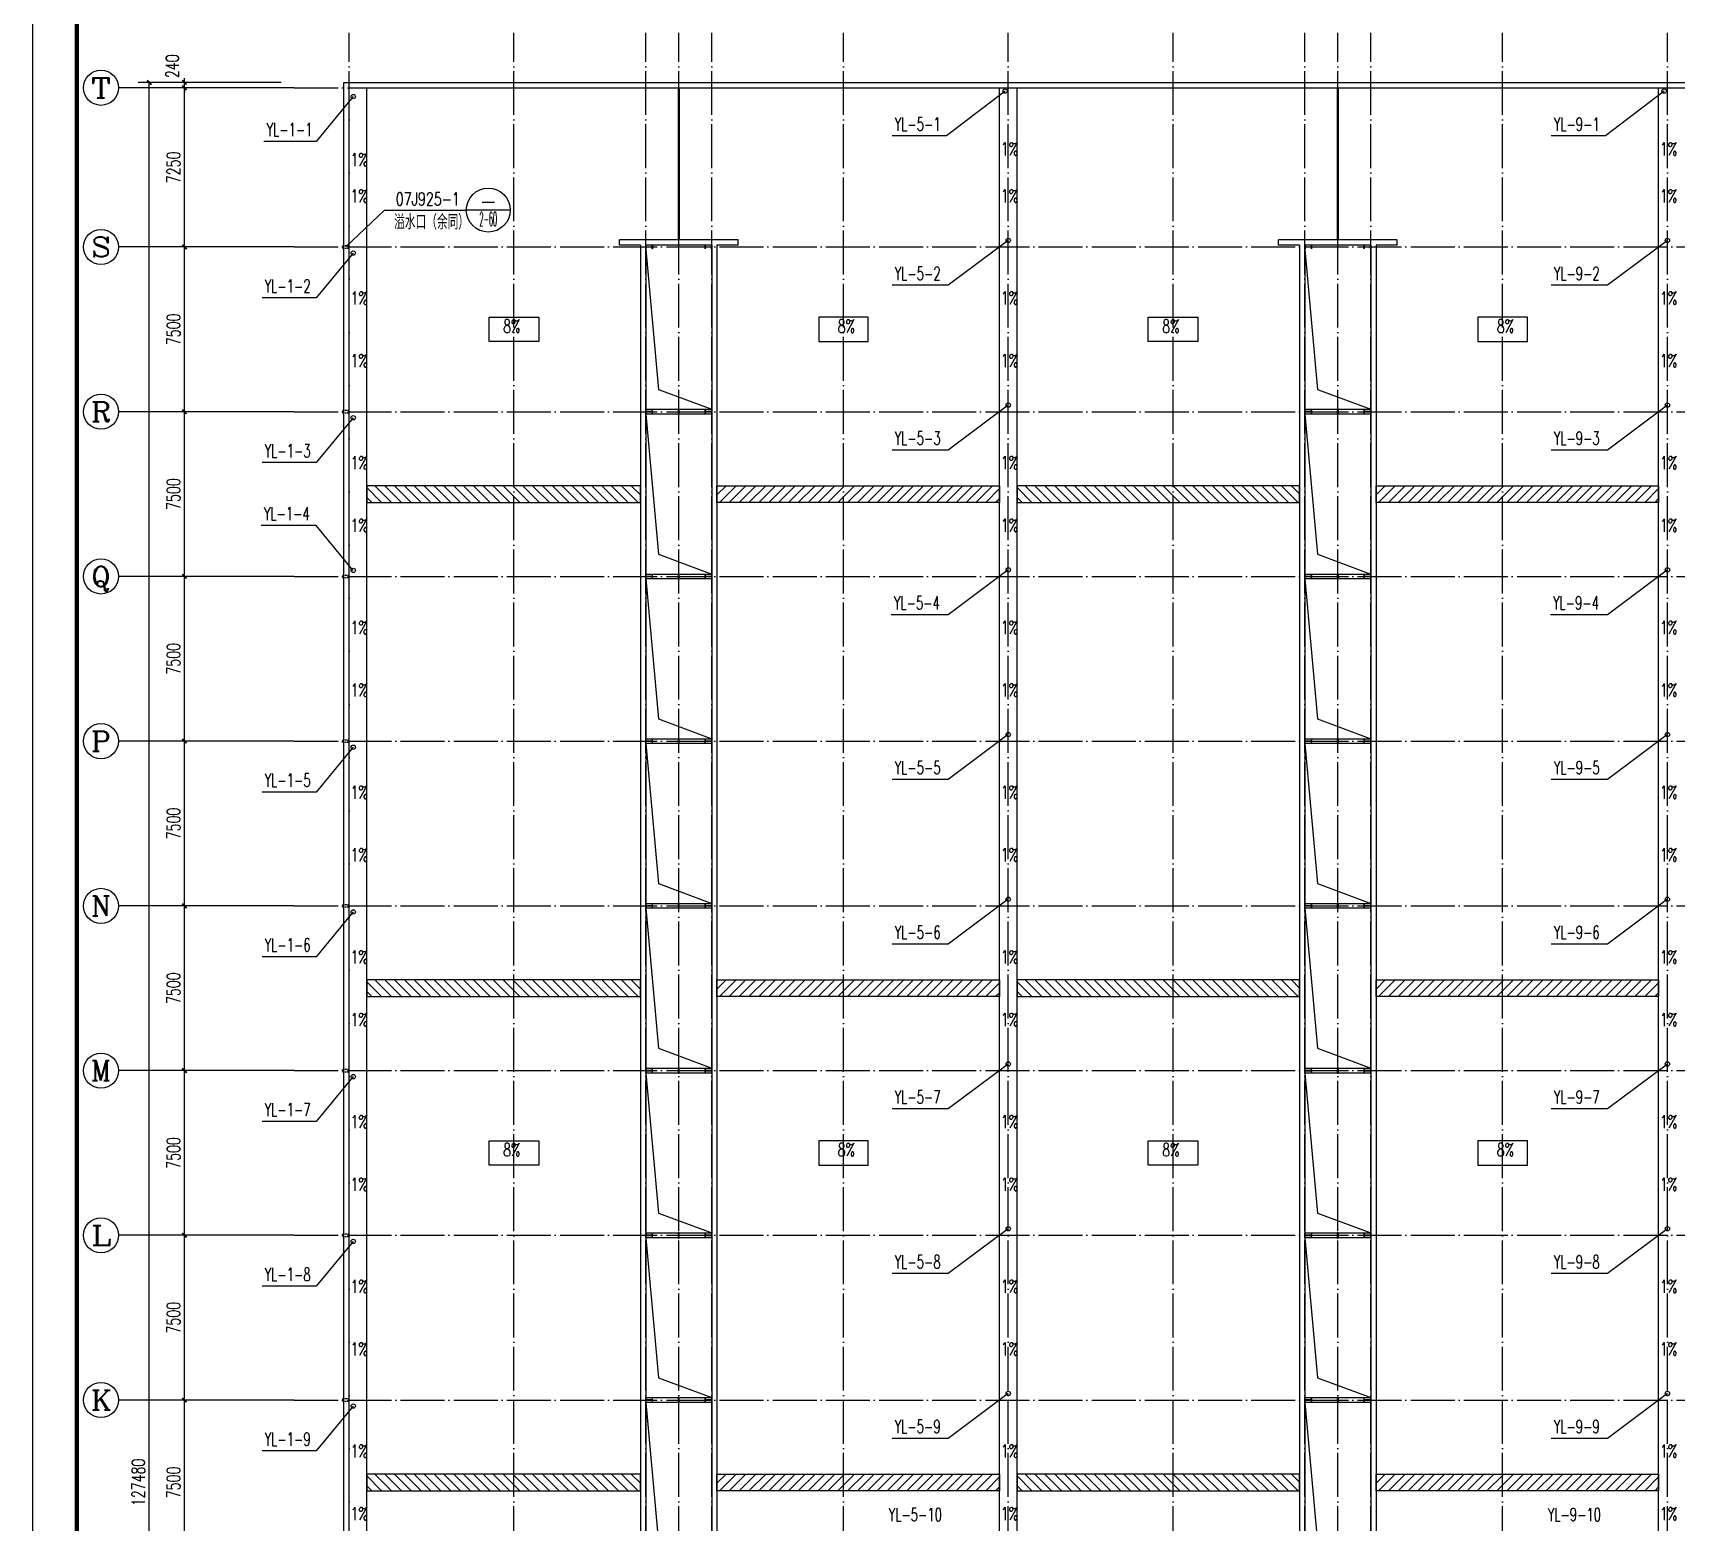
# Model space of a CAD drawing. Extents: x 14204718 to 16986381, y -1556765 to -15898.
# Drawn here: x 14849916 to 14924715, y -800403 to -732594 of the extents above; entities that cross this region are included whole.
import ezdxf
from ezdxf.enums import TextEntityAlignment as Align

# ---------------------------------------------------------------- set-up
doc = ezdxf.new("R2010")
doc.units = 0
doc.header["$LTSCALE"] = 1000
doc.header["$MEASUREMENT"] = 0
doc.linetypes.add('DASH', pattern=[0.35, 0.25, -0.1])
doc.linetypes.add('DOTE', pattern=[2.42, 2, -0.2, 0.02, -0.2])
for name, color, linetype in [('AXIS', 3, 'Continuous'), ('AXIS_TEXT', 7, 'Continuous'), ('COLUMN', 2, 'Continuous'), ('DIM_IDEN', 3, 'Continuous'), ('DIM_SYMB', 3, 'Continuous'), ('DIM_雨水', 3, 'Continuous'), ('DOTE', 8, 'DOTE'), ('PUB_DIM', 3, 'Continuous'), ('PUB_TEXT', 7, 'Continuous'), ('TK', 4, 'Continuous'), ('TWT_TEXT', 7, 'Continuous'), ('VPIPE-雨水', 4, 'Continuous'), ('WALL-PARAPET', 6, 'Continuous'), ('采光带', 4, 'Continuous')]:
    doc.layers.add(name, color=color, linetype=linetype)
doc.styles.add('_TCH_AXIS', font='COMPLEX', dxfattribs={"bigfont": 'GBCBIG'})
doc.styles.add('_TCH_DIM', font='SIMPLEX', dxfattribs={"bigfont": 'GBCBIG'})
doc.styles.add('_TCH_DIM_T3', font='SIMPLEX', dxfattribs={"width": 0.705882, "bigfont": 'GBCBIG'})
doc.styles.add('_TCH_LABEL', font='COMPLEX', dxfattribs={"bigfont": 'GBCBIG'})
doc.styles.add('_TWT_SERIAL', font='COMPLEX', dxfattribs={"width": 0.8, "height": 3, "bigfont": 'HZTXT'})
doc.styles.add('COMPLEX', font='COMPLEX')
doc.dimstyles.new('_TCH_ARCH&&200', dxfattribs={"dimtxt": 595, "dimasz": 200, "dimexe": 500, "dimexo": 600, "dimgap": 200, "dimtad": 1, "dimdec": 0, "dimzin": 0, "dimdsep": 46, "dimtxsty": '_TCH_DIM_T3', "dimblk": 'ARCHTICK', "dimcen": 0.09, "dimclrt": 7, "dimazin": 2, "dimtfac": 1, "dimtdec": 0, "dimtix": 1, "dimtmove": 2, "dimatfit": 3, "dimfxl": 0, "dimtolj": 1, "dimtzin": 0, "dimarcsym": 0})

# ---------------------------------------------------------------- blocks, each defined once
blk = doc.blocks.new('A$C0FCD69EC')
at = {"layer": 'COLUMN'}
blk.add_hatch(color=256, dxfattribs=at).paths.add_polyline_path([(300, 180), (294, 180), (294, 94), (6, 94), (6, 180), (0, 180), (0, 0), (6, 0), (6, 86), (294, 86), (294, 0), (300, 0)])
blk.add_lwpolyline([(300, 0), (294, 0), (294, 86), (6, 86), (6, 0), (0, 0), (0, 180), (6, 180), (6, 94), (294, 94), (294, 180), (300, 180)], close=True, dxfattribs=at)
blk = doc.blocks.new('A$C22C4548D')
blk.add_line((0, 10), (300, 10))
blk.add_lwpolyline([(30, 20), (270, 20), (270, 0), (30, 0)], close=True)
blk = doc.blocks.new('GeYuanFrame_34788338', base_point=(20.09, 4.53))
at = {"layer": 'TK'}
blk.add_lwpolyline([(20.09, 4.53), (20.09, 598.53), (1071.09, 598.53), (1071.09, 4.53)], close=True, dxfattribs=at)
at = {"layer": 'TK', "const_width": 1}
blk.add_lwpolyline([(45.09, 588.53), (1061.09, 588.53), (1061.09, 14.53), (45.09, 14.53)], close=True, dxfattribs=at)
blk = doc.blocks.new('_AXISO')
blk.add_circle((0, 0), 0.5)
at = {"layer": 'AXIS_TEXT', "style": 'COMPLEX', "width": 1.041667}
blk.add_attdef('A', text='', height=0.56, dxfattribs=at).set_placement((-0.25, -0.28), (0.25, -0.28), align=Align.FIT)
blk = doc.blocks.new('_ArchTick')
at = {"color": 0, "linetype": 'ByBlock', "const_width": 0.4}
blk.add_lwpolyline([(-0.5, -0.5), (0.5, 0.5)], dxfattribs=at)
blk = doc.blocks.new('*D290')
at = {"layer": 'AXIS', "color": 0, "lineweight": -2}
for p, q in [((14861216, -734854), (14854716, -734854)), ((14855216, -862334), (14855216, -734854)), ((14861216, -862334), (14854716, -862334))]:
    blk.add_line(p, q, dxfattribs=at)
at = {"layer": 'Defpoints', "color": 0}
for p in [(14855216, -734854), (14861816, -734854), (14861816, -862334)]:
    blk.add_point(p, dxfattribs=at)
at = {"layer": 'AXIS', "color": 0, "lineweight": -2, "xscale": 200, "yscale": 200, "zscale": 200}
for p, rotation in [((14855216, -734854), 90), ((14855216, -862334), 270)]:
    blk.add_blockref('_ArchTick', p, dxfattribs=dict(at, rotation=rotation))
at = {"layer": 'AXIS', "color": 7, "insert": (14854719, -798594), "char_height": 595, "attachment_point": 5, "rotation": 90, "style": '_TCH_DIM_T3'}
blk.add_mtext('\\A1;127480', dxfattribs=at)
blk = doc.blocks.new('*D300')
at = {"layer": 'AXIS', "color": 0, "lineweight": -2}
for p, q in [((14861216, -794844), (14856316, -794844)), ((14856816, -802344), (14856816, -794844)), ((14861216, -802344), (14856316, -802344))]:
    blk.add_line(p, q, dxfattribs=at)
at = {"layer": 'Defpoints', "color": 0}
for p in [(14856816, -794844), (14861816, -794844), (14861816, -802344)]:
    blk.add_point(p, dxfattribs=at)
at = {"layer": 'AXIS', "color": 0, "lineweight": -2, "xscale": 200, "yscale": 200, "zscale": 200}
for p, rotation in [((14856816, -794844), 90), ((14856816, -802344), 270)]:
    blk.add_blockref('_ArchTick', p, dxfattribs=dict(at, rotation=rotation))
at = {"layer": 'AXIS', "color": 7, "insert": (14856319, -798594), "char_height": 595, "attachment_point": 5, "rotation": 90, "style": '_TCH_DIM_T3'}
blk.add_mtext('\\A1;7500', dxfattribs=at)
blk = doc.blocks.new('*D301')
at = {"layer": 'AXIS', "color": 0, "lineweight": -2}
for p, q in [((14861216, -787344), (14856316, -787344)), ((14856816, -794844), (14856816, -787344)), ((14861216, -794844), (14856316, -794844))]:
    blk.add_line(p, q, dxfattribs=at)
at = {"layer": 'Defpoints', "color": 0}
for p in [(14856816, -787344), (14861816, -787344), (14861816, -794844)]:
    blk.add_point(p, dxfattribs=at)
at = {"layer": 'AXIS', "color": 0, "lineweight": -2, "xscale": 200, "yscale": 200, "zscale": 200}
for p, rotation in [((14856816, -787344), 90), ((14856816, -794844), 270)]:
    blk.add_blockref('_ArchTick', p, dxfattribs=dict(at, rotation=rotation))
at = {"layer": 'AXIS', "color": 7, "insert": (14856319, -791094), "char_height": 595, "attachment_point": 5, "rotation": 90, "style": '_TCH_DIM_T3'}
blk.add_mtext('\\A1;7500', dxfattribs=at)
blk = doc.blocks.new('*D302')
at = {"layer": 'AXIS', "color": 0, "lineweight": -2}
for p, q in [((14861216, -779844), (14856316, -779844)), ((14856816, -787344), (14856816, -779844)), ((14861216, -787344), (14856316, -787344))]:
    blk.add_line(p, q, dxfattribs=at)
at = {"layer": 'Defpoints', "color": 0}
for p in [(14856816, -779844), (14861816, -779844), (14861816, -787344)]:
    blk.add_point(p, dxfattribs=at)
at = {"layer": 'AXIS', "color": 0, "lineweight": -2, "xscale": 200, "yscale": 200, "zscale": 200}
for p, rotation in [((14856816, -779844), 90), ((14856816, -787344), 270)]:
    blk.add_blockref('_ArchTick', p, dxfattribs=dict(at, rotation=rotation))
at = {"layer": 'AXIS', "color": 7, "insert": (14856319, -783594), "char_height": 595, "attachment_point": 5, "rotation": 90, "style": '_TCH_DIM_T3'}
blk.add_mtext('\\A1;7500', dxfattribs=at)
blk = doc.blocks.new('*D303')
at = {"layer": 'AXIS', "color": 0, "lineweight": -2}
for p, q in [((14861216, -772344), (14856316, -772344)), ((14856816, -779844), (14856816, -772344)), ((14861216, -779844), (14856316, -779844))]:
    blk.add_line(p, q, dxfattribs=at)
at = {"layer": 'Defpoints', "color": 0}
for p in [(14856816, -772344), (14861816, -772344), (14861816, -779844)]:
    blk.add_point(p, dxfattribs=at)
at = {"layer": 'AXIS', "color": 0, "lineweight": -2, "xscale": 200, "yscale": 200, "zscale": 200}
for p, rotation in [((14856816, -772344), 90), ((14856816, -779844), 270)]:
    blk.add_blockref('_ArchTick', p, dxfattribs=dict(at, rotation=rotation))
at = {"layer": 'AXIS', "color": 7, "insert": (14856319, -776094), "char_height": 595, "attachment_point": 5, "rotation": 90, "style": '_TCH_DIM_T3'}
blk.add_mtext('\\A1;7500', dxfattribs=at)
blk = doc.blocks.new('*D304')
at = {"layer": 'AXIS', "color": 0, "lineweight": -2}
for p, q in [((14861216, -764844), (14856316, -764844)), ((14856816, -772344), (14856816, -764844)), ((14861216, -772344), (14856316, -772344))]:
    blk.add_line(p, q, dxfattribs=at)
at = {"layer": 'Defpoints', "color": 0}
for p in [(14856816, -764844), (14861816, -764844), (14861816, -772344)]:
    blk.add_point(p, dxfattribs=at)
at = {"layer": 'AXIS', "color": 0, "lineweight": -2, "xscale": 200, "yscale": 200, "zscale": 200}
for p, rotation in [((14856816, -764844), 90), ((14856816, -772344), 270)]:
    blk.add_blockref('_ArchTick', p, dxfattribs=dict(at, rotation=rotation))
at = {"layer": 'AXIS', "color": 7, "insert": (14856319, -768594), "char_height": 595, "attachment_point": 5, "rotation": 90, "style": '_TCH_DIM_T3'}
blk.add_mtext('\\A1;7500', dxfattribs=at)
blk = doc.blocks.new('*D305')
at = {"layer": 'AXIS', "color": 0, "lineweight": -2}
for p, q in [((14861216, -757344), (14856316, -757344)), ((14856816, -764844), (14856816, -757344)), ((14861216, -764844), (14856316, -764844))]:
    blk.add_line(p, q, dxfattribs=at)
at = {"layer": 'Defpoints', "color": 0}
for p in [(14856816, -757344), (14861816, -757344), (14861816, -764844)]:
    blk.add_point(p, dxfattribs=at)
at = {"layer": 'AXIS', "color": 0, "lineweight": -2, "xscale": 200, "yscale": 200, "zscale": 200}
for p, rotation in [((14856816, -757344), 90), ((14856816, -764844), 270)]:
    blk.add_blockref('_ArchTick', p, dxfattribs=dict(at, rotation=rotation))
at = {"layer": 'AXIS', "color": 7, "insert": (14856319, -761094), "char_height": 595, "attachment_point": 5, "rotation": 90, "style": '_TCH_DIM_T3'}
blk.add_mtext('\\A1;7500', dxfattribs=at)
blk = doc.blocks.new('*D306')
at = {"layer": 'AXIS', "color": 0, "lineweight": -2}
for p, q in [((14861216, -749844), (14856316, -749844)), ((14856816, -757344), (14856816, -749844)), ((14861216, -757344), (14856316, -757344))]:
    blk.add_line(p, q, dxfattribs=at)
at = {"layer": 'Defpoints', "color": 0}
for p in [(14856816, -749844), (14861816, -749844), (14861816, -757344)]:
    blk.add_point(p, dxfattribs=at)
at = {"layer": 'AXIS', "color": 0, "lineweight": -2, "xscale": 200, "yscale": 200, "zscale": 200}
for p, rotation in [((14856816, -749844), 90), ((14856816, -757344), 270)]:
    blk.add_blockref('_ArchTick', p, dxfattribs=dict(at, rotation=rotation))
at = {"layer": 'AXIS', "color": 7, "insert": (14856319, -753594), "char_height": 595, "attachment_point": 5, "rotation": 90, "style": '_TCH_DIM_T3'}
blk.add_mtext('\\A1;7500', dxfattribs=at)
blk = doc.blocks.new('*D307')
at = {"layer": 'AXIS', "color": 0, "lineweight": -2}
for p, q in [((14861216, -742344), (14856316, -742344)), ((14856816, -749844), (14856816, -742344)), ((14861216, -749844), (14856316, -749844))]:
    blk.add_line(p, q, dxfattribs=at)
at = {"layer": 'Defpoints', "color": 0}
for p in [(14856816, -742344), (14861816, -742344), (14861816, -749844)]:
    blk.add_point(p, dxfattribs=at)
at = {"layer": 'AXIS', "color": 0, "lineweight": -2, "xscale": 200, "yscale": 200, "zscale": 200}
for p, rotation in [((14856816, -742344), 90), ((14856816, -749844), 270)]:
    blk.add_blockref('_ArchTick', p, dxfattribs=dict(at, rotation=rotation))
at = {"layer": 'AXIS', "color": 7, "insert": (14856319, -746094), "char_height": 595, "attachment_point": 5, "rotation": 90, "style": '_TCH_DIM_T3'}
blk.add_mtext('\\A1;7500', dxfattribs=at)
blk = doc.blocks.new('*D308')
at = {"layer": 'AXIS', "color": 0, "lineweight": -2}
for p, q in [((14861216, -735094), (14856316, -735094)), ((14856816, -742344), (14856816, -735094)), ((14861216, -742344), (14856316, -742344))]:
    blk.add_line(p, q, dxfattribs=at)
at = {"layer": 'Defpoints', "color": 0}
for p in [(14856816, -735094), (14861816, -735094), (14861816, -742344)]:
    blk.add_point(p, dxfattribs=at)
at = {"layer": 'AXIS', "color": 0, "lineweight": -2, "xscale": 200, "yscale": 200, "zscale": 200}
for p, rotation in [((14856816, -735094), 90), ((14856816, -742344), 270)]:
    blk.add_blockref('_ArchTick', p, dxfattribs=dict(at, rotation=rotation))
at = {"layer": 'AXIS', "color": 7, "insert": (14856319, -738719), "char_height": 595, "attachment_point": 5, "rotation": 90, "style": '_TCH_DIM_T3'}
blk.add_mtext('\\A1;7250', dxfattribs=at)
blk = doc.blocks.new('*D309')
at = {"layer": 'AXIS', "color": 0, "lineweight": -2}
for p, q in [((14861216, -734854), (14856316, -734854)), ((14861216, -735094), (14856316, -735094)), ((14856816, -734854), (14856816, -734654)), ((14856816, -735094), (14856816, -734854)), ((14856816, -735094), (14856816, -735294))]:
    blk.add_line(p, q, dxfattribs=at)
at = {"layer": 'Defpoints', "color": 0}
for p in [(14856816, -734854), (14861816, -734854), (14861816, -735094)]:
    blk.add_point(p, dxfattribs=at)
at = {"layer": 'AXIS', "color": 0, "lineweight": -2, "xscale": 200, "yscale": 200, "zscale": 200}
for p, rotation in [((14856816, -734854), 270), ((14856816, -735094), 90)]:
    blk.add_blockref('_ArchTick', p, dxfattribs=dict(at, rotation=rotation))
at = {"layer": 'AXIS', "color": 7, "insert": (14856266, -734114), "char_height": 595, "attachment_point": 5, "rotation": 90, "style": '_TCH_DIM_T3'}
blk.add_mtext('\\A1;240', dxfattribs=at)

msp = doc.modelspace()

# ---------------------------------------------------------------- hatches: boundary and pattern name
at = {"layer": '采光带'}
h = msp.add_hatch(dxfattribs=at)
h.set_pattern_fill('ANSI31', color=8, scale=200, angle=-90, style=0)
h.set_pattern_definition([(315, (15098111.83, 8293004.77), (224.506403, 224.506403), [])])
h.paths.add_polyline_path([(14865116.4, -753974.1), (14877576.4, -753974.1), (14877576.4, -753214.1), (14865116.4, -753214.1)])
h = msp.add_hatch(dxfattribs=at)
h.set_pattern_fill('ANSI31', color=8, scale=200, angle=-90, style=0)
h.set_pattern_definition([(225, (14660521, 8293004.77), (-224.506403, 224.506403), [])])
h.paths.add_polyline_path([(14893916.4, -753974.1), (14881056.4, -753974.1), (14881056.4, -753214.1), (14893916.4, -753214.1)])
h = msp.add_hatch(dxfattribs=at)
h.set_pattern_fill('ANSI31', color=8, scale=200, angle=-90, style=0)
h.set_pattern_definition([(315, (15127711.83, 8293004.77), (224.506403, 224.506403), [])])
h.paths.add_polyline_path([(14894716.4, -753974.1), (14907576.4, -753974.1), (14907576.4, -753214.1), (14894716.4, -753214.1)])
h = msp.add_hatch(dxfattribs=at)
h.set_pattern_fill('ANSI31', color=8, scale=200, angle=-90, style=0)
h.set_pattern_definition([(225, (14690521, 8293004.77), (-224.506403, 224.506403), [])])
h.paths.add_polyline_path([(14923916.4, -753974.1), (14911056.4, -753974.1), (14911056.4, -753214.1), (14923916.4, -753214.1)])
h = msp.add_hatch(dxfattribs=at)
h.set_pattern_fill('ANSI31', color=8, scale=200, angle=-90, style=0)
h.set_pattern_definition([(315, (15098111.83, 8270504.77), (224.506403, 224.506403), [])])
h.paths.add_polyline_path([(14865116.4, -776474.1), (14877576.4, -776474.1), (14877576.4, -775714.1), (14865116.4, -775714.1)])
h = msp.add_hatch(dxfattribs=at)
h.set_pattern_fill('ANSI31', color=8, scale=200, angle=-90, style=0)
h.set_pattern_definition([(225, (14660521, 8270504.77), (-224.506403, 224.506403), [])])
h.paths.add_polyline_path([(14893916.4, -776474.1), (14881056.4, -776474.1), (14881056.4, -775714.1), (14893916.4, -775714.1)])
h = msp.add_hatch(dxfattribs=at)
h.set_pattern_fill('ANSI31', color=8, scale=200, angle=-90, style=0)
h.set_pattern_definition([(315, (15127711.83, 8270504.77), (224.506403, 224.506403), [])])
h.paths.add_polyline_path([(14894716.4, -776474.1), (14907576.4, -776474.1), (14907576.4, -775714.1), (14894716.4, -775714.1)])
h = msp.add_hatch(dxfattribs=at)
h.set_pattern_fill('ANSI31', color=8, scale=200, angle=-90, style=0)
h.set_pattern_definition([(225, (14690521, 8270504.77), (-224.506403, 224.506403), [])])
h.paths.add_polyline_path([(14923916.4, -776474.1), (14911056.4, -776474.1), (14911056.4, -775714.1), (14923916.4, -775714.1)])
h = msp.add_hatch(dxfattribs=at)
h.set_pattern_fill('ANSI31', color=8, scale=200, angle=-90, style=0)
h.set_pattern_definition([(315, (15098111.83, 8248004.77), (224.506403, 224.506403), [])])
h.paths.add_polyline_path([(14865116.4, -798974.1), (14877576.4, -798974.1), (14877576.4, -798214.1), (14865116.4, -798214.1)])
h = msp.add_hatch(dxfattribs=at)
h.set_pattern_fill('ANSI31', color=8, scale=200, angle=-90, style=0)
h.set_pattern_definition([(225, (14660521, 8248004.77), (-224.506403, 224.506403), [])])
h.paths.add_polyline_path([(14893916.4, -798974.1), (14881056.4, -798974.1), (14881056.4, -798214.1), (14893916.4, -798214.1)])
h = msp.add_hatch(dxfattribs=at)
h.set_pattern_fill('ANSI31', color=8, scale=200, angle=-90, style=0)
h.set_pattern_definition([(315, (15127711.83, 8248004.77), (224.506403, 224.506403), [])])
h.paths.add_polyline_path([(14894716.4, -798974.1), (14907576.4, -798974.1), (14907576.4, -798214.1), (14894716.4, -798214.1)])
h = msp.add_hatch(dxfattribs=at)
h.set_pattern_fill('ANSI31', color=8, scale=200, angle=-90, style=0)
h.set_pattern_definition([(225, (14690521, 8248004.77), (-224.506403, 224.506403), [])])
h.paths.add_polyline_path([(14923916.4, -798974.1), (14911056.4, -798974.1), (14911056.4, -798214.1), (14923916.4, -798214.1)])

# ---------------------------------------------------------------- linework, layer by layer
at = {"ltscale": 0.5}
for p, q in [((14865116.4, -862094.1), (14865116.4, -735094.1)), ((14893916.4, -862094.1), (14893916.4, -735094.1)), ((14894716.4, -862094.1), (14894716.4, -735094.1)), ((14923916.4, -862094.1), (14923916.4, -735094.1))]:
    msp.add_line(p, q, dxfattribs=at)
for points in [[(14864076.4, -734854.1), (14954556.4, -734854.1), (14954556.4, -862334.1), (14864076.4, -862334.1)], [(14864316.4, -735094.1), (14954316.4, -735094.1), (14954316.4, -862094.1), (14864316.4, -862094.1)], [(14870687.9, -746648), (14870687.9, -745540.1), (14872944.9, -745540.1), (14872944.9, -746648)], [(14887944.9, -746648), (14887944.9, -745540.1), (14885687.9, -745540.1), (14885687.9, -746648)], [(14900687.9, -746648), (14900687.9, -745540.1), (14902944.9, -745540.1), (14902944.9, -746648)], [(14917944.9, -746648), (14917944.9, -745540.1), (14915687.9, -745540.1), (14915687.9, -746648)], [(14880816.4, -749954.1), (14877816.4, -749954.1), (14877816.4, -749734.1), (14880816.4, -749734.1)], [(14910816.4, -749954.1), (14907816.4, -749954.1), (14907816.4, -749734.1), (14910816.4, -749734.1)], [(14880816.4, -757454.1), (14877816.4, -757454.1), (14877816.4, -757234.1), (14880816.4, -757234.1)], [(14910816.4, -757454.1), (14907816.4, -757454.1), (14907816.4, -757234.1), (14910816.4, -757234.1)], [(14880816.4, -764954.1), (14877816.4, -764954.1), (14877816.4, -764734.1), (14880816.4, -764734.1)], [(14910816.4, -764954.1), (14907816.4, -764954.1), (14907816.4, -764734.1), (14910816.4, -764734.1)], [(14880816.4, -772454.1), (14877816.4, -772454.1), (14877816.4, -772234.1), (14880816.4, -772234.1)], [(14910816.4, -772454.1), (14907816.4, -772454.1), (14907816.4, -772234.1), (14910816.4, -772234.1)], [(14880816.4, -779954.1), (14877816.4, -779954.1), (14877816.4, -779734.1), (14880816.4, -779734.1)], [(14910816.4, -779954.1), (14907816.4, -779954.1), (14907816.4, -779734.1), (14910816.4, -779734.1)], [(14870687.9, -784148), (14870687.9, -783040.1), (14872944.9, -783040.1), (14872944.9, -784148)], [(14887944.9, -784148), (14887944.9, -783040.1), (14885687.9, -783040.1), (14885687.9, -784148)], [(14900687.9, -784148), (14900687.9, -783040.1), (14902944.9, -783040.1), (14902944.9, -784148)], [(14917944.9, -784148), (14917944.9, -783040.1), (14915687.9, -783040.1), (14915687.9, -784148)], [(14880816.4, -787454.1), (14877816.4, -787454.1), (14877816.4, -787234.1), (14880816.4, -787234.1)], [(14910816.4, -787454.1), (14907816.4, -787454.1), (14907816.4, -787234.1), (14910816.4, -787234.1)], [(14880816.4, -794954.1), (14877816.4, -794954.1), (14877816.4, -794734.1), (14880816.4, -794734.1)], [(14910816.4, -794954.1), (14907816.4, -794954.1), (14907816.4, -794734.1), (14910816.4, -794734.1)]]:
    msp.add_lwpolyline(points, close=True)
at = {"ltscale": 0.5, "const_width": 100}
for points in [[(14879316.4, -742014.1), (14879316.4, -735094.1)], [(14909316.4, -742014.1), (14909316.4, -735094.1)]]:
    msp.add_lwpolyline(points, dxfattribs=at)
at = {"linetype": 'DASH', "ltscale": 0.3}
for points in [[(14864316.4, -742394.1), (14864316.4, -742294.1), (14864016.4, -742294.1), (14864016.4, -742394.1)], [(14864316.4, -749894.1), (14864316.4, -749794.1), (14864016.4, -749794.1), (14864016.4, -749894.1)], [(14864316.4, -757394.1), (14864316.4, -757294.1), (14864016.4, -757294.1), (14864016.4, -757394.1)], [(14864316.4, -764894.1), (14864316.4, -764794.1), (14864016.4, -764794.1), (14864016.4, -764894.1)], [(14864316.4, -772394.1), (14864316.4, -772294.1), (14864016.4, -772294.1), (14864016.4, -772394.1)], [(14864316.4, -779894.1), (14864316.4, -779794.1), (14864016.4, -779794.1), (14864016.4, -779894.1)], [(14864316.4, -787394.1), (14864316.4, -787294.1), (14864016.4, -787294.1), (14864016.4, -787394.1)], [(14864316.4, -794894.1), (14864316.4, -794794.1), (14864016.4, -794794.1), (14864016.4, -794894.1)]]:
    msp.add_lwpolyline(points, close=True, dxfattribs=at)
for points in [[(14877816.4, -742454.1), (14878387.1, -748828.1), (14880816.4, -749734.1)], [(14907816.4, -742454.1), (14908387.1, -748828.1), (14910816.4, -749734.1)], [(14877816.4, -749954.1), (14878387.1, -756328.1), (14880816.4, -757234.1)], [(14907816.4, -749954.1), (14908387.1, -756328.1), (14910816.4, -757234.1)], [(14877816.4, -757454.1), (14878387.1, -763828.1), (14880816.4, -764734.1)], [(14907816.4, -757454.1), (14908387.1, -763828.1), (14910816.4, -764734.1)], [(14877816.4, -764954.1), (14878387.1, -771328.1), (14880816.4, -772234.1)], [(14907816.4, -764954.1), (14908387.1, -771328.1), (14910816.4, -772234.1)], [(14877816.4, -772454.1), (14878387.1, -778828.1), (14880816.4, -779734.1)], [(14907816.4, -772454.1), (14908387.1, -778828.1), (14910816.4, -779734.1)], [(14877816.4, -779954.1), (14878387.1, -786328.1), (14880816.4, -787234.1)], [(14907816.4, -779954.1), (14908387.1, -786328.1), (14910816.4, -787234.1)], [(14877816.4, -787454.1), (14878387.1, -793828.1), (14880816.4, -794734.1)], [(14907816.4, -787454.1), (14908387.1, -793828.1), (14910816.4, -794734.1)], [(14877816.4, -794954.1), (14878387.1, -801328.1), (14880816.4, -802234.1)], [(14907816.4, -794954.1), (14908387.1, -801328.1), (14910816.4, -802234.1)]]:
    msp.add_lwpolyline(points)
at = {"layer": 'AXIS'}
for p, q in [((14861816.4, -735094.1), (14853816.4, -735094.1)), ((14861816.4, -742344.1), (14853816.4, -742344.1)), ((14861816.4, -749844.1), (14853816.4, -749844.1)), ((14861816.4, -757344.1), (14853816.4, -757344.1)), ((14861816.4, -764844.1), (14853816.4, -764844.1)), ((14861816.4, -772344.1), (14853816.4, -772344.1)), ((14861816.4, -779844.1), (14853816.4, -779844.1)), ((14861816.4, -787344.1), (14853816.4, -787344.1)), ((14861816.4, -794844.1), (14853816.4, -794844.1))]:
    msp.add_line(p, q, dxfattribs=at)
at = {"layer": 'DIM_IDEN', "color": 0}
for p, q in [((14864166.4, -742344.1), (14865916.4, -740665.1)), ((14865916.4, -740665.1), (14869646.2, -740665.1)), ((14871646.2, -740665.1), (14869646.2, -740665.1))]:
    msp.add_line(p, q, dxfattribs=at)
for centre, radius in [((14870646.2, -740665.1), 1000), ((14864166.4, -742344.1), 0)]:
    msp.add_circle(centre, radius, dxfattribs=at)
at = {"layer": 'DIM_SYMB'}
for points in [[(14894316.4, -737372.3, 0, 0, 0), (14894316.4, -736457.4, 160, 0, 0), (14894316.4, -735857.4, 0, 0, 0)], [(14924316.4, -737372.3, 0, 0, 0), (14924316.4, -736457.4, 160, 0, 0), (14924316.4, -735857.4, 0, 0, 0)], [(14864716.4, -737858.1, 0, 0, 0), (14864716.4, -736943.2, 160, 0, 0), (14864716.4, -736343.2, 0, 0, 0)], [(14864716.4, -740526.5, 0, 0, 0), (14864716.4, -741441.4, 160, 0, 0), (14864716.4, -742041.4, 0, 0, 0)], [(14894316.4, -740526.5, 0, 0, 0), (14894316.4, -741441.4, 160, 0, 0), (14894316.4, -742041.4, 0, 0, 0)], [(14924316.4, -740526.5, 0, 0, 0), (14924316.4, -741441.4, 160, 0, 0), (14924316.4, -742041.4, 0, 0, 0)], [(14864716.4, -744161.7, 0, 0, 0), (14864716.4, -743246.8, 160, 0, 0), (14864716.4, -742646.8, 0, 0, 0)], [(14894316.4, -744161.7, 0, 0, 0), (14894316.4, -743246.8, 160, 0, 0), (14894316.4, -742646.8, 0, 0, 0)], [(14924316.4, -744161.7, 0, 0, 0), (14924316.4, -743246.8, 160, 0, 0), (14924316.4, -742646.8, 0, 0, 0)], [(14864716.4, -748026.5, 0, 0, 0), (14864716.4, -748941.4, 160, 0, 0), (14864716.4, -749541.4, 0, 0, 0)], [(14894316.4, -748026.5, 0, 0, 0), (14894316.4, -748941.4, 160, 0, 0), (14894316.4, -749541.4, 0, 0, 0)], [(14924316.4, -748026.5, 0, 0, 0), (14924316.4, -748941.4, 160, 0, 0), (14924316.4, -749541.4, 0, 0, 0)], [(14864716.4, -751661.7, 0, 0, 0), (14864716.4, -750746.8, 160, 0, 0), (14864716.4, -750146.8, 0, 0, 0)], [(14894316.4, -751661.7, 0, 0, 0), (14894316.4, -750746.8, 160, 0, 0), (14894316.4, -750146.8, 0, 0, 0)], [(14924316.4, -751661.7, 0, 0, 0), (14924316.4, -750746.8, 160, 0, 0), (14924316.4, -750146.8, 0, 0, 0)], [(14864716.4, -755526.5, 0, 0, 0), (14864716.4, -756441.4, 160, 0, 0), (14864716.4, -757041.4, 0, 0, 0)], [(14894316.4, -755526.5, 0, 0, 0), (14894316.4, -756441.4, 160, 0, 0), (14894316.4, -757041.4, 0, 0, 0)], [(14924316.4, -755526.5, 0, 0, 0), (14924316.4, -756441.4, 160, 0, 0), (14924316.4, -757041.4, 0, 0, 0)], [(14864716.4, -759161.7, 0, 0, 0), (14864716.4, -758246.8, 160, 0, 0), (14864716.4, -757646.8, 0, 0, 0)], [(14894316.4, -759161.7, 0, 0, 0), (14894316.4, -758246.8, 160, 0, 0), (14894316.4, -757646.8, 0, 0, 0)], [(14924316.4, -759161.7, 0, 0, 0), (14924316.4, -758246.8, 160, 0, 0), (14924316.4, -757646.8, 0, 0, 0)], [(14864716.4, -763026.5, 0, 0, 0), (14864716.4, -763941.4, 160, 0, 0), (14864716.4, -764541.4, 0, 0, 0)], [(14894316.4, -763026.5, 0, 0, 0), (14894316.4, -763941.4, 160, 0, 0), (14894316.4, -764541.4, 0, 0, 0)], [(14924316.4, -763026.5, 0, 0, 0), (14924316.4, -763941.4, 160, 0, 0), (14924316.4, -764541.4, 0, 0, 0)], [(14864716.4, -766661.7, 0, 0, 0), (14864716.4, -765746.8, 160, 0, 0), (14864716.4, -765146.8, 0, 0, 0)], [(14894316.4, -766661.7, 0, 0, 0), (14894316.4, -765746.8, 160, 0, 0), (14894316.4, -765146.8, 0, 0, 0)], [(14924316.4, -766661.7, 0, 0, 0), (14924316.4, -765746.8, 160, 0, 0), (14924316.4, -765146.8, 0, 0, 0)], [(14864716.4, -770526.5, 0, 0, 0), (14864716.4, -771441.4, 160, 0, 0), (14864716.4, -772041.4, 0, 0, 0)], [(14894316.4, -770526.5, 0, 0, 0), (14894316.4, -771441.4, 160, 0, 0), (14894316.4, -772041.4, 0, 0, 0)], [(14924316.4, -770526.5, 0, 0, 0), (14924316.4, -771441.4, 160, 0, 0), (14924316.4, -772041.4, 0, 0, 0)], [(14864716.4, -774161.7, 0, 0, 0), (14864716.4, -773246.8, 160, 0, 0), (14864716.4, -772646.8, 0, 0, 0)], [(14894316.4, -774161.7, 0, 0, 0), (14894316.4, -773246.8, 160, 0, 0), (14894316.4, -772646.8, 0, 0, 0)], [(14924316.4, -774161.7, 0, 0, 0), (14924316.4, -773246.8, 160, 0, 0), (14924316.4, -772646.8, 0, 0, 0)], [(14864716.4, -778026.5, 0, 0, 0), (14864716.4, -778941.4, 160, 0, 0), (14864716.4, -779541.4, 0, 0, 0)], [(14894316.4, -778026.5, 0, 0, 0), (14894316.4, -778941.4, 160, 0, 0), (14894316.4, -779541.4, 0, 0, 0)], [(14924316.4, -778026.5, 0, 0, 0), (14924316.4, -778941.4, 160, 0, 0), (14924316.4, -779541.4, 0, 0, 0)], [(14864716.4, -781661.7, 0, 0, 0), (14864716.4, -780746.8, 160, 0, 0), (14864716.4, -780146.8, 0, 0, 0)], [(14894316.4, -781661.7, 0, 0, 0), (14894316.4, -780746.8, 160, 0, 0), (14894316.4, -780146.8, 0, 0, 0)], [(14924316.4, -781661.7, 0, 0, 0), (14924316.4, -780746.8, 160, 0, 0), (14924316.4, -780146.8, 0, 0, 0)], [(14864716.4, -785526.5, 0, 0, 0), (14864716.4, -786441.4, 160, 0, 0), (14864716.4, -787041.4, 0, 0, 0)], [(14894316.4, -785526.5, 0, 0, 0), (14894316.4, -786441.4, 160, 0, 0), (14894316.4, -787041.4, 0, 0, 0)], [(14924316.4, -785526.5, 0, 0, 0), (14924316.4, -786441.4, 160, 0, 0), (14924316.4, -787041.4, 0, 0, 0)], [(14864716.4, -789161.7, 0, 0, 0), (14864716.4, -788246.8, 160, 0, 0), (14864716.4, -787646.8, 0, 0, 0)], [(14894316.4, -789161.7, 0, 0, 0), (14894316.4, -788246.8, 160, 0, 0), (14894316.4, -787646.8, 0, 0, 0)], [(14924316.4, -789161.7, 0, 0, 0), (14924316.4, -788246.8, 160, 0, 0), (14924316.4, -787646.8, 0, 0, 0)], [(14864716.4, -793026.5, 0, 0, 0), (14864716.4, -793941.4, 160, 0, 0), (14864716.4, -794541.4, 0, 0, 0)], [(14894316.4, -793026.5, 0, 0, 0), (14894316.4, -793941.4, 160, 0, 0), (14894316.4, -794541.4, 0, 0, 0)], [(14924316.4, -793026.5, 0, 0, 0), (14924316.4, -793941.4, 160, 0, 0), (14924316.4, -794541.4, 0, 0, 0)], [(14864716.4, -796661.7, 0, 0, 0), (14864716.4, -795746.8, 160, 0, 0), (14864716.4, -795146.8, 0, 0, 0)], [(14894316.4, -796661.7, 0, 0, 0), (14894316.4, -795746.8, 160, 0, 0), (14894316.4, -795146.8, 0, 0, 0)], [(14924316.4, -796661.7, 0, 0, 0), (14924316.4, -795746.8, 160, 0, 0), (14924316.4, -795146.8, 0, 0, 0)]]:
    msp.add_lwpolyline(points, format="xyseb", dxfattribs=at)
at = {"layer": 'DIM_雨水'}
for p, q in [((14894171.6, -735244.1), (14891496.3, -737287.8)), ((14924171.6, -735244.1), (14921496.3, -737287.8)), ((14864499.6, -735494.3), (14862817.1, -737538)), ((14891496.3, -737287.8), (14889026.1, -737287.8)), ((14921496.3, -737287.8), (14919026.1, -737287.8)), ((14862817.1, -737538), (14860436.1, -737538)), ((14864499.6, -742619.3), (14862817.1, -744663)), ((14894316.4, -742044.1, 3000), (14891586, -744087.8)), ((14924316.4, -742044.1, 3000), (14921586, -744087.8)), ((14891586, -744087.8), (14889025.9, -744087.8)), ((14921586, -744087.8), (14919025.9, -744087.8)), ((14862817.1, -744663), (14860346.8, -744663)), ((14864499.6, -750119.3), (14862817.1, -752163)), ((14894316.4, -749544.1, 3000), (14891586, -751587.8)), ((14924316.4, -749544.1, 3000), (14921586, -751587.8)), ((14891586, -751587.8), (14889025.9, -751587.8)), ((14921586, -751587.8), (14919025.9, -751587.8)), ((14862817.1, -752163), (14860346.8, -752163)), ((14862817.1, -755025.2), (14860311, -755025.2)), ((14864499.6, -757068.9), (14862817.1, -755025.2)), ((14894316.4, -757044.1, 3000), (14891586, -759087.8)), ((14924316.4, -757044.1, 3000), (14921586, -759087.8)), ((14891586, -759087.8), (14888989.9, -759087.8)), ((14921586, -759087.8), (14918989.9, -759087.8)), ((14864499.6, -765119.3), (14862817.1, -767163)), ((14894316.4, -764544.1, 3000), (14891586, -766587.8)), ((14924316.4, -764544.1, 3000), (14921586, -766587.8)), ((14891586, -766587.8), (14889025.9, -766587.8)), ((14921586, -766587.8), (14919025.9, -766587.8)), ((14862817.1, -767163), (14860346.8, -767163)), ((14864499.6, -772619.3), (14862817.1, -774663)), ((14894316.4, -772044.1, 3000), (14891586, -774087.8)), ((14924316.4, -772044.1, 3000), (14921586, -774087.8)), ((14891586, -774087.8), (14889025.9, -774087.8)), ((14921586, -774087.8), (14919025.9, -774087.8)), ((14862817.1, -774663), (14860346.8, -774663)), ((14864499.6, -780119.3), (14862817.1, -782163)), ((14894316.4, -779544.1, 3000), (14891586, -781587.8)), ((14924316.4, -779544.1, 3000), (14921586, -781587.8)), ((14891586, -781587.8), (14889025.9, -781587.8)), ((14921586, -781587.8), (14919025.9, -781587.8)), ((14862817.1, -782163), (14860346.8, -782163)), ((14864499.6, -787619.3), (14862817.1, -789663)), ((14894316.4, -787044.1, 3000), (14891586, -789087.8)), ((14924316.4, -787044.1, 3000), (14921586, -789087.8)), ((14891586, -789087.8), (14889025.9, -789087.8)), ((14921586, -789087.8), (14919025.9, -789087.8)), ((14862817.1, -789663), (14860346.8, -789663)), ((14894316.4, -794544.1, 3000), (14891586, -796587.8)), ((14924316.4, -794544.1, 3000), (14921586, -796587.8)), ((14864499.6, -795119.3), (14862817.1, -797163)), ((14891586, -796587.8), (14889025.9, -796587.8)), ((14921586, -796587.8), (14919025.9, -796587.8)), ((14862817.1, -797163), (14860346.8, -797163))]:
    msp.add_line(p, q, dxfattribs=at)
at = {"layer": 'DOTE'}
for p, q in [((14864316.4, -864594.1), (14864316.4, -732594.1)), ((14871816.4, -864594.1), (14871816.4, -732594.1)), ((14877816.4, -864594.1), (14877816.4, -732594.1)), ((14879316.4, -864594.1), (14879316.4, -732594.1)), ((14880816.4, -864594.1), (14880816.4, -732594.1)), ((14886816.4, -864594.1), (14886816.4, -732594.1)), ((14894316.4, -864594.1), (14894316.4, -732594.1)), ((14901816.4, -864594.1), (14901816.4, -732594.1)), ((14907816.4, -864594.1), (14907816.4, -732594.1)), ((14909316.4, -864594.1), (14909316.4, -732594.1)), ((14910816.4, -864594.1), (14910816.4, -732594.1)), ((14916816.4, -864594.1), (14916816.4, -732594.1)), ((14924316.4, -864594.1), (14924316.4, -732594.1)), ((14861816.4, -735094.1), (14956816.4, -735094.1)), ((14861816.4, -742344.1), (14956816.4, -742344.1)), ((14861816.4, -749844.1), (14956816.4, -749844.1)), ((14861816.4, -757344.1), (14956816.4, -757344.1)), ((14861816.4, -764844.1), (14956816.4, -764844.1)), ((14861816.4, -772344.1), (14956816.4, -772344.1)), ((14861816.4, -779844.1), (14956816.4, -779844.1)), ((14861816.4, -787344.1), (14956816.4, -787344.1)), ((14861816.4, -794844.1), (14956816.4, -794844.1))]:
    msp.add_line(p, q, dxfattribs=at)
at = {"layer": 'PUB_DIM'}
for points in [[(14872438.7, -746456.8, 0, 0, 0), (14871563.7, -746456.8, 160, 0, 0), (14870963.7, -746456.8, 0, 0, 0)], [(14886194.1, -746456.8, 0, 0, 0), (14887069.1, -746456.8, 160, 0, 0), (14887669.1, -746456.8, 0, 0, 0)], [(14902438.7, -746456.8, 0, 0, 0), (14901563.7, -746456.8, 160, 0, 0), (14900963.7, -746456.8, 0, 0, 0)], [(14916194.1, -746456.8, 0, 0, 0), (14917069.1, -746456.8, 160, 0, 0), (14917669.1, -746456.8, 0, 0, 0)], [(14872438.7, -783956.8, 0, 0, 0), (14871563.7, -783956.8, 160, 0, 0), (14870963.7, -783956.8, 0, 0, 0)], [(14886194.1, -783956.8, 0, 0, 0), (14887069.1, -783956.8, 160, 0, 0), (14887669.1, -783956.8, 0, 0, 0)], [(14902438.7, -783956.8, 0, 0, 0), (14901563.7, -783956.8, 160, 0, 0), (14900963.7, -783956.8, 0, 0, 0)], [(14916194.1, -783956.8, 0, 0, 0), (14917069.1, -783956.8, 160, 0, 0), (14917669.1, -783956.8, 0, 0, 0)]]:
    msp.add_lwpolyline(points, format="xyseb", dxfattribs=at)
at = {"layer": 'VPIPE-雨水', "linetype": 'Continuous'}
for centre in [(14894171.6, -735244.1), (14924171.6, -735244.1), (14864499.6, -735494.3), (14894316.4, -742044.1), (14924316.4, -742044.1), (14864499.6, -742619.3), (14894316.4, -749544.1), (14924316.4, -749544.1), (14864499.6, -750119.3), (14894316.4, -757044.1), (14924316.4, -757044.1), (14864499.6, -757068.9), (14894316.4, -764544.1), (14924316.4, -764544.1), (14864499.6, -765119.3), (14864499.6, -772619.3), (14894316.4, -772044.1), (14924316.4, -772044.1), (14864499.6, -780119.3), (14894316.4, -779544.1), (14924316.4, -779544.1), (14864499.6, -787619.3), (14894316.4, -787044.1), (14924316.4, -787044.1), (14864499.6, -795119.3), (14894316.4, -794544.1), (14924316.4, -794544.1)]:
    msp.add_circle(centre, 100, dxfattribs=at)
at = {"layer": 'WALL-PARAPET'}
for p, q in [((14877816.4, -742014.1), (14876616.4, -742014.1)), ((14876616.4, -742254.1), (14876616.4, -742014.1)), ((14877576.4, -742254.1), (14876616.4, -742254.1)), ((14877576.4, -742254.1), (14877576.4, -854934.1)), ((14880816.4, -742014.1), (14877816.4, -742014.1)), ((14877816.4, -742254.1), (14877816.4, -854934.1)), ((14880816.4, -742254.1), (14877816.4, -742254.1)), ((14882016.4, -742014.1), (14880816.4, -742014.1)), ((14880816.4, -742254.1), (14880816.4, -854934.1)), ((14881056.4, -742254.1), (14881056.4, -854934.1)), ((14882016.4, -742254.1), (14881056.4, -742254.1)), ((14882016.4, -742254.1), (14882016.4, -742014.1)), ((14907816.4, -742014.1), (14906616.4, -742014.1)), ((14906616.4, -742254.1), (14906616.4, -742014.1)), ((14907576.4, -742254.1), (14906616.4, -742254.1)), ((14907576.4, -742254.1), (14907576.4, -854934.1)), ((14910816.4, -742014.1), (14907816.4, -742014.1)), ((14907816.4, -742254.1), (14907816.4, -854934.1)), ((14910816.4, -742254.1), (14907816.4, -742254.1)), ((14912016.4, -742014.1), (14910816.4, -742014.1)), ((14910816.4, -742254.1), (14910816.4, -854934.1)), ((14911056.4, -742254.1), (14911056.4, -854934.1)), ((14912016.4, -742254.1), (14911056.4, -742254.1)), ((14912016.4, -742254.1), (14912016.4, -742014.1))]:
    msp.add_line(p, q, dxfattribs=at)
at = {"layer": '采光带', "color": 8}
for points in [[(14865116.4, -753974.1), (14877576.4, -753974.1), (14877576.4, -753214.1), (14865116.4, -753214.1)], [(14893916.4, -753974.1), (14881056.4, -753974.1), (14881056.4, -753214.1), (14893916.4, -753214.1)], [(14894716.4, -753974.1), (14907576.4, -753974.1), (14907576.4, -753214.1), (14894716.4, -753214.1)], [(14923916.4, -753974.1), (14911056.4, -753974.1), (14911056.4, -753214.1), (14923916.4, -753214.1)], [(14865116.4, -776474.1), (14877576.4, -776474.1), (14877576.4, -775714.1), (14865116.4, -775714.1)], [(14893916.4, -776474.1), (14881056.4, -776474.1), (14881056.4, -775714.1), (14893916.4, -775714.1)], [(14894716.4, -776474.1), (14907576.4, -776474.1), (14907576.4, -775714.1), (14894716.4, -775714.1)], [(14923916.4, -776474.1), (14911056.4, -776474.1), (14911056.4, -775714.1), (14923916.4, -775714.1)], [(14865116.4, -798974.1), (14877576.4, -798974.1), (14877576.4, -798214.1), (14865116.4, -798214.1)], [(14893916.4, -798974.1), (14881056.4, -798974.1), (14881056.4, -798214.1), (14893916.4, -798214.1)], [(14894716.4, -798974.1), (14907576.4, -798974.1), (14907576.4, -798214.1), (14894716.4, -798214.1)], [(14923916.4, -798974.1), (14911056.4, -798974.1), (14911056.4, -798214.1), (14923916.4, -798214.1)]]:
    msp.add_lwpolyline(points, close=True, dxfattribs=at)

# ---------------------------------------------------------------- block references
at = {"xscale": 200, "yscale": 200, "zscale": 200, "rotation": 270}
msp.add_blockref('GeYuanFrame_34788338', (14849916.4, -698994.1), dxfattribs=at)
at = {"rotation": 90}
for p in [(14879326.4, -749998.2), (14909326.4, -749998.2), (14879326.4, -757498.2), (14909326.4, -757498.2), (14879326.4, -764998.2), (14909326.4, -764998.2), (14879326.4, -772498.2), (14909326.4, -772498.2), (14879326.4, -779998.2), (14909326.4, -779998.2), (14879326.4, -787498.2), (14909326.4, -787498.2), (14879326.4, -794998.2), (14909326.4, -794998.2)]:
    msp.add_blockref('A$C22C4548D', p, dxfattribs=at)
at = {"layer": 'AXIS'}
ref = msp.add_blockref('_AXISO', (14853016.4, -735094.1), dxfattribs=dict(at, xscale=1600, yscale=1600, zscale=1600))
ref.add_attrib('A', 'T', dxfattribs={"layer": 'AXIS_TEXT', "ltscale": 0.5, "height": 905.1, "style": '_TCH_AXIS', "width": 1.4}).set_placement((14852563.9, -735546.6), (14853469, -735546.6), align=Align.FIT)
ref = msp.add_blockref('_AXISO', (14853016.4, -742344.1), dxfattribs=dict(at, xscale=1600, yscale=1600, zscale=1600))
ref.add_attrib('A', 'S', dxfattribs={"layer": 'AXIS_TEXT', "ltscale": 0.5, "height": 905.1, "style": '_TCH_AXIS', "width": 1.5}).set_placement((14852563.9, -742796.6), (14853469, -742796.6), align=Align.FIT)
ref = msp.add_blockref('_AXISO', (14853016.4, -749844.1), dxfattribs=dict(at, xscale=1600, yscale=1600, zscale=1600))
ref.add_attrib('A', 'R', dxfattribs={"layer": 'AXIS_TEXT', "ltscale": 0.5, "height": 905.1, "style": '_TCH_AXIS', "width": 1.166667}).set_placement((14852563.9, -750296.6), (14853469, -750296.6), align=Align.FIT)
ref = msp.add_blockref('_AXISO', (14853016.4, -757344.1), dxfattribs=dict(at, xscale=1600, yscale=1600, zscale=1600))
ref.add_attrib('A', 'Q', dxfattribs={"layer": 'AXIS_TEXT', "ltscale": 0.5, "height": 905.1, "style": '_TCH_AXIS', "width": 1.3125}).set_placement((14852563.9, -757796.6), (14853469, -757796.6), align=Align.FIT)
ref = msp.add_blockref('_AXISO', (14853016.4, -764844.1), dxfattribs=dict(at, xscale=1600, yscale=1600, zscale=1600))
ref.add_attrib('A', 'P', dxfattribs={"layer": 'AXIS_TEXT', "ltscale": 0.5, "height": 905.1, "style": '_TCH_AXIS', "width": 1.235294}).set_placement((14852563.9, -765296.6), (14853469, -765296.6), align=Align.FIT)
ref = msp.add_blockref('_AXISO', (14853016.4, -772344.1), dxfattribs=dict(at, xscale=1600, yscale=1600, zscale=1600))
ref.add_attrib('A', 'N', dxfattribs={"layer": 'AXIS_TEXT', "ltscale": 0.5, "height": 905.1, "style": '_TCH_AXIS', "width": 1.105263}).set_placement((14852563.9, -772796.6), (14853469, -772796.6), align=Align.FIT)
ref = msp.add_blockref('_AXISO', (14853016.4, -779844.1), dxfattribs=dict(at, xscale=1600, yscale=1600, zscale=1600))
ref.add_attrib('A', 'M', dxfattribs={"layer": 'AXIS_TEXT', "ltscale": 0.5, "height": 905.1, "style": '_TCH_AXIS'}).set_placement((14852563.9, -780296.6), (14853469, -780296.6), align=Align.FIT)
ref = msp.add_blockref('_AXISO', (14853016.4, -787344.1), dxfattribs=dict(at, xscale=1600, yscale=1600, zscale=1600))
ref.add_attrib('A', 'L', dxfattribs={"layer": 'AXIS_TEXT', "ltscale": 0.5, "height": 905.1, "style": '_TCH_AXIS', "width": 1.4}).set_placement((14852563.9, -787796.6), (14853469, -787796.6), align=Align.FIT)
ref = msp.add_blockref('_AXISO', (14853016.4, -794844.1), dxfattribs=dict(at, xscale=1600, yscale=1600, zscale=1600))
ref.add_attrib('A', 'K', dxfattribs={"layer": 'AXIS_TEXT', "ltscale": 0.5, "height": 905.1, "style": '_TCH_AXIS', "width": 1.105263}).set_placement((14852563.9, -795296.6), (14853469, -795296.6), align=Align.FIT)
at = {"layer": 'COLUMN', "rotation": 180}
for p in [(14878116.4, -742254.1), (14880816.4, -742254.1), (14908116.4, -742254.1), (14910816.4, -742254.1)]:
    msp.add_blockref('A$C0FCD69EC', p, dxfattribs=at)
at = {"layer": 'COLUMN', "xscale": -1}
for p in [(14878116.4, -749934.1), (14880816.4, -749934.1), (14908116.4, -749934.1), (14910816.4, -749934.1), (14878116.4, -757434.1), (14880816.4, -757434.1), (14908116.4, -757434.1), (14910816.4, -757434.1), (14878116.4, -764934.1), (14880816.4, -764934.1), (14908116.4, -764934.1), (14910816.4, -764934.1), (14878116.4, -772434.1), (14880816.4, -772434.1), (14908116.4, -772434.1), (14910816.4, -772434.1), (14878116.4, -779934.1), (14880816.4, -779934.1), (14908116.4, -779934.1), (14910816.4, -779934.1), (14878116.4, -787434.1), (14880816.4, -787434.1), (14908116.4, -787434.1), (14910816.4, -787434.1), (14878116.4, -794934.1), (14880816.4, -794934.1), (14908116.4, -794934.1), (14910816.4, -794934.1)]:
    msp.add_blockref('A$C0FCD69EC', p, dxfattribs=at)

# ---------------------------------------------------------------- texts
at = {"layer": 'PUB_TEXT', "style": '_TCH_DIM', "width": 0.705882}
for s, p in [('1%%%', (14864376.4, -738663.1)), ('1%%%', (14893976.4, -738177.3)), ('1%%%', (14923976.4, -738177.3)), ('1%%%', (14864376.4, -740316.5)), ('1%%%', (14893976.4, -740316.5)), ('1%%%', (14923976.4, -740316.5)), ('1%%%', (14864376.4, -744966.7)), ('1%%%', (14893976.4, -744966.7)), ('1%%%', (14923976.4, -744966.7)), ('8%', (14871321.2, -746246.8)), ('8%', (14886551.6, -746246.8)), ('8%', (14901321.2, -746246.8)), ('8%', (14916551.6, -746246.8)), ('1%%%', (14864376.4, -747816.5)), ('1%%%', (14893976.4, -747816.5)), ('1%%%', (14923976.4, -747816.5)), ('1%%%', (14864376.4, -752466.7)), ('1%%%', (14893976.4, -752466.7)), ('1%%%', (14923976.4, -752466.7)), ('1%%%', (14864376.4, -755316.5)), ('1%%%', (14893976.4, -755316.5)), ('1%%%', (14923976.4, -755316.5)), ('1%%%', (14864376.4, -759966.7)), ('1%%%', (14893976.4, -759966.7)), ('1%%%', (14923976.4, -759966.7)), ('1%%%', (14864376.4, -762816.5)), ('1%%%', (14893976.4, -762816.5)), ('1%%%', (14923976.4, -762816.5)), ('1%%%', (14864376.4, -767466.7)), ('1%%%', (14893976.4, -767466.7)), ('1%%%', (14923976.4, -767466.7)), ('1%%%', (14864376.4, -770316.5)), ('1%%%', (14893976.4, -770316.5)), ('1%%%', (14923976.4, -770316.5)), ('1%%%', (14864376.4, -774966.7)), ('1%%%', (14893976.4, -774966.7)), ('1%%%', (14923976.4, -774966.7)), ('1%%%', (14864376.4, -777816.5)), ('1%%%', (14893976.4, -777816.5)), ('1%%%', (14923976.4, -777816.5)), ('1%%%', (14864376.4, -782466.7)), ('1%%%', (14893976.4, -782466.7)), ('1%%%', (14923976.4, -782466.7)), ('8%', (14871321.2, -783746.8)), ('8%', (14886551.6, -783746.8)), ('8%', (14901321.2, -783746.8)), ('8%', (14916551.6, -783746.8)), ('1%%%', (14864376.4, -785316.5)), ('1%%%', (14893976.4, -785316.5)), ('1%%%', (14923976.4, -785316.5)), ('1%%%', (14864376.4, -789966.7)), ('1%%%', (14893976.4, -789966.7)), ('1%%%', (14923976.4, -789966.7)), ('1%%%', (14864376.4, -792816.5)), ('1%%%', (14893976.4, -792816.5)), ('1%%%', (14923976.4, -792816.5)), ('1%%%', (14864376.4, -797466.7)), ('1%%%', (14893976.4, -797466.7)), ('1%%%', (14923976.4, -797466.7)), ('1%%%', (14864376.4, -800316.5)), ('1%%%', (14893976.4, -800316.5)), ('1%%%', (14923976.4, -800316.5))]:
    msp.add_text(s, height=595, dxfattribs=at).set_placement(p)
at = {"layer": 'PUB_TEXT', "color": 0, "style": '_TCH_LABEL', "width": 0.705882}
msp.add_text('07J925-1', height=595, dxfattribs=at).set_placement((14866436.2, -740455.1))
at = {"layer": 'PUB_TEXT', "color": 0, "style": '_TCH_LABEL'}
for s, height, width, p, p2 in [('-', 644, 1.458333, (14870243.7, -740584.6), (14871048.7, -740584.6)), ('2-60', 643.99, 0.328125, (14870243.7, -741389.6), (14871048.7, -741389.6))]:
    msp.add_text(s, height=height, dxfattribs=dict(at, width=width)).set_placement(p, p2, align=Align.FIT)
msp.add_text('溢水口（余同）', height=675.18, dxfattribs=at).set_placement((14866362.9, -741545))
at = {"layer": 'TWT_TEXT', "style": '_TWT_SERIAL', "width": 0.64}
for s, p in [('YL-1-1', (14860556.1, -737298)), ('YL-5-1', (14889146.1, -737047.8)), ('YL-9-1', (14919146.1, -737047.8)), ('YL-5-2', (14889145.9, -743847.8)), ('YL-9-2', (14919145.9, -743847.8)), ('YL-1-2', (14860466.8, -744423)), ('YL-5-3', (14889145.9, -751347.8)), ('YL-9-3', (14919145.9, -751347.8)), ('YL-1-3', (14860466.8, -751923)), ('YL-1-4', (14860431, -754785.2)), ('YL-5-4', (14889109.9, -758847.8)), ('YL-9-4', (14919109.9, -758847.8)), ('YL-5-5', (14889145.9, -766347.8)), ('YL-9-5', (14919145.9, -766347.8)), ('YL-1-5', (14860466.8, -766923)), ('YL-5-6', (14889145.9, -773847.8)), ('YL-9-6', (14919145.9, -773847.8)), ('YL-1-6', (14860466.8, -774423)), ('YL-5-7', (14889145.9, -781347.8)), ('YL-9-7', (14919145.9, -781347.8)), ('YL-1-7', (14860466.8, -781923)), ('YL-5-8', (14889145.9, -788847.8)), ('YL-9-8', (14919145.9, -788847.8)), ('YL-1-8', (14860466.8, -789423)), ('YL-5-9', (14889145.9, -796347.8)), ('YL-9-9', (14919145.9, -796347.8)), ('YL-1-9', (14860466.8, -796923)), ('YL-5-10', (14888874.2, -800360.4)), ('YL-9-10', (14918874.2, -800360.4))]:
    msp.add_text(s, height=600, dxfattribs=at).set_placement(p)

# ---------------------------------------------------------------- dimensions: what is measured, and where the dimension line sits
at = {"layer": 'AXIS'}
dim = msp.add_linear_dim(base=(14856816.4, -734854.1), p1=(14861816.4, -735094.1), p2=(14861816.4, -734854.1), angle=90, text='240', dimstyle='_TCH_ARCH&&200', dxfattribs=at)
dim.commit()
dim.dimension.update_dxf_attribs({"geometry": '*D309', "text_midpoint": (14856266.4, -734114.1), "dimtype": 161})
for p1, p2, distance, text, picture, middle in [((14861816.4, -862334.1), (14861816.4, -734854.1), 6600, '127480', '*D290', (14854718.9, -798594.1)), ((14861816.4, -742344.1), (14861816.4, -735094.1), 5000, '7250', '*D308', (14856318.9, -738719.1)), ((14861816.4, -749844.1), (14861816.4, -742344.1), 5000, '7500', '*D307', (14856318.9, -746094.1)), ((14861816.4, -757344.1), (14861816.4, -749844.1), 5000, '7500', '*D306', (14856318.9, -753594.1)), ((14861816.4, -764844.1), (14861816.4, -757344.1), 5000, '7500', '*D305', (14856318.9, -761094.1)), ((14861816.4, -772344.1), (14861816.4, -764844.1), 5000, '7500', '*D304', (14856318.9, -768594.1)), ((14861816.4, -779844.1), (14861816.4, -772344.1), 5000, '7500', '*D303', (14856318.9, -776094.1)), ((14861816.4, -787344.1), (14861816.4, -779844.1), 5000, '7500', '*D302', (14856318.9, -783594.1)), ((14861816.4, -794844.1), (14861816.4, -787344.1), 5000, '7500', '*D301', (14856318.9, -791094.1)), ((14861816.4, -802344.1), (14861816.4, -794844.1), 5000, '7500', '*D300', (14856318.9, -798594.1))]:
    dim = msp.add_aligned_dim(p1=p1, p2=p2, distance=distance, text=text, dimstyle='_TCH_ARCH&&200', dxfattribs=at)
    dim.commit()
    dim.dimension.update_dxf_attribs({"geometry": picture, "text_midpoint": middle})

doc.saveas('drawing.dxf')
